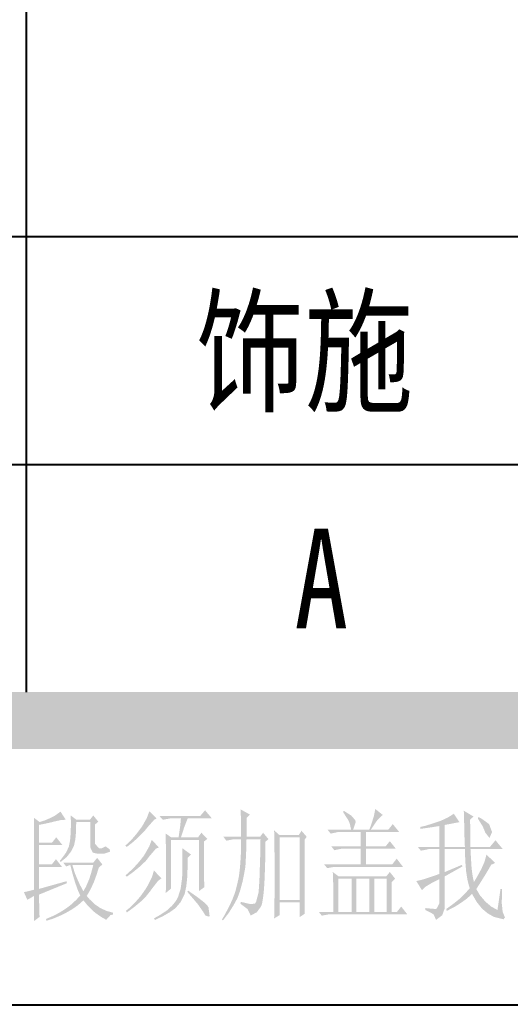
# Paper-space layout 'Layout1' of a CAD drawing. Header units: millimetres. Extents: x 0 to 841, y -74 to 594.
# Drawn here: x 781.36 to 798.59, y 0 to 34.62 of the extents above; entities that cross this region are included whole.
import ezdxf

# ---------------------------------------------------------------- set-up
doc = ezdxf.new("R2010")
doc.units = ezdxf.units.MM
for name, color, linetype in [('TB_A1$0$上海中建-图名', 7, 'Continuous'), ('TB_A1$0$上海中建-图框', 24, 'Continuous'), ('TB_A1$0$上海中建-图框填写字体', 2, 'Continuous'), ('TB_A1$0$上海中建-图框字体', 11, 'Continuous')]:
    doc.layers.add(name, color=color, linetype=linetype)
doc.styles.add('TB_A1$0$ZJY-宋体', font='SimSun.ttf', dxfattribs={"width": 0.8})

# ---------------------------------------------------------------- blocks, each defined once
blk = doc.blocks.new('TB_A1$0$上海中建A1图框F版')
at = {"layer": 'TB_A1$0$上海中建-图框字体'}
h = blk.add_hatch(color=256, dxfattribs=at)
h.paths.add_polyline_path([(78279, 680.2), (78259.5, 666.2), (78245.5, 658.7), (78223.4, 649.2), (78205.4, 643.7), (78249, 643.2), (78256, 645.2), (78281, 650.7), (78297.5, 651.7)])
h.paths.add_polyline_path([(78315, 666.7), (78315.5, 637.1), (78315, 609.6), (78315, 608.1), (78312.5, 578.6), (78308.5, 558.1), (78299, 537), (78282.5, 514.5), (78276.5, 508), (78279, 503), (78300.5, 520.5), (78316, 540), (78326.1, 559.6), (78331.1, 582.6), (78333.6, 610.6), (78334.1, 643.7), (78383.6, 643.7), (78411.6, 645.2), (78335.1, 651.7)])
h.paths.add_polyline_path([(78394.1, 666.7), (78382.1, 651.7), (78335.1, 651.7), (78411.6, 645.2)], flags=17)
h.paths.add_polyline_path([(78185.4, 658.7), (78185.9, 641.2), (78186.4, 615.1), (78186.4, 581.6), (78186.4, 551.6), (78186.4, 405.9), (78203.9, 408.9), (78203.9, 486), (78284.5, 486), (78203.9, 494.5), (78203.9, 563.1), (78285.5, 563.1), (78203.9, 571.6), (78203.9, 633.6), (78226.4, 638.2), (78249, 643.2), (78205.4, 643.7)])
h.paths.add_polyline_path([(78411.6, 645.2), (78383.6, 643.7), (78383.6, 554.6), (78392.6, 536), (78406.1, 533), (78433.2, 533), (78453.2, 539.5), (78451.7, 548.1), (78414.2, 551.6), (78400.6, 566.6), (78400.6, 568.1), (78400.6, 635.1)])
h.paths.add_polyline_path([(78264, 590.1), (78249.5, 571.6), (78203.9, 571.6), (78285.5, 563.1)], flags=17)
h.paths.add_polyline_path([(78437.2, 558.1), (78423.7, 551.6), (78414.2, 551.6), (78451.7, 548.1)], flags=17)
h.paths.add_polyline_path([(78407.6, 518), (78394.1, 501), (78288.5, 501), (78299, 487.5), (78313.5, 493), (78426.2, 494.5)])
h.paths.add_polyline_path([(78263, 513), (78248, 494.5), (78203.9, 494.5), (78284.5, 486)], flags=17)
h.paths.add_polyline_path([(78426.2, 494.5), (78313.5, 493), (78394.1, 493), (78387.1, 466), (78379.6, 442.4), (78368.1, 415.9), (78359.1, 400.9), (78348.6, 385.4), (78332.1, 368.3), (78313.5, 351.3), (78296.5, 338.8), (78276, 325.8), (78255, 314.8), (78232.9, 305.3), (78227.9, 303.3), (78229.4, 296.8), (78251.5, 303.8), (78273.5, 312.8), (78295, 322.8), (78299, 325.3), (78320, 337.3), (78340.1, 351.3), (78358.6, 367.8), (78359.1, 368.9), (78381.1, 372.4), (78371.1, 383.9), (78383.6, 405.4), (78395.6, 430.9), (78405.1, 456.9), (78413.7, 483.5), (78414.2, 484.5)])
h.paths.add_polyline_path([(78313.5, 493), (78321, 462.5), (78328.6, 436.9), (78331.1, 428.9), (78341.1, 400.9), (78348.6, 385.4), (78359.1, 400.9), (78347.1, 423.4), (78339.1, 440.9), (78329.1, 465), (78320.5, 493), (78394.1, 493)], flags=17)
h.paths.add_polyline_path([(78300.5, 435.9), (78203.9, 408.9), (78186.4, 405.9), (78159.9, 399.4), (78150.4, 397.4), (78162.4, 370.4), (78182.9, 382.4), (78186.4, 383.9), (78203.9, 388.9), (78301.5, 428.9)])
h.paths.add_polyline_path([(78203.9, 388.9), (78186.4, 383.9), (78186.4, 353.3), (78185.9, 324.8), (78185.4, 297.8), (78185.4, 295.3), (78205.4, 310.3), (78204.4, 333.3), (78203.9, 362.8)])
h.paths.add_polyline_path([(78381.1, 372.4), (78359.1, 368.9), (78376.6, 347.8), (78394.1, 330.8), (78400.6, 325.3), (78421.7, 310.3), (78439.7, 300.3), (78454.7, 316.8), (78463.7, 318.8), (78463.7, 325.3), (78442.7, 330.8), (78420.2, 340.8), (78418.2, 341.8), (78399.6, 354.8)])
for points in [[(78507.1, 561.3), (78526.1, 578.8), (78545, 600.8), (78561.7, 622.8), (78565.5, 628.1), (78581.4, 656.1), (78591.3, 681.1), (78616.3, 656.1), (78608, 651.6), (78584.4, 625), (78576.1, 614.4), (78557.9, 595.5), (78536.7, 575.7), (78511.7, 556)], [(78626.9, 664.5), (78769.4, 664.5), (78786.9, 684.9), (78811.2, 656.1), (78726.2, 656.1), (78724, 651.6), (78714.1, 626.5), (78702, 589.4), (78761.9, 589.4), (78774, 606.1), (78795.2, 584.8), (78783.1, 575), (78783.1, 473.4), (78783.1, 447.6), (78784.6, 415), (78765.7, 401.4), (78765.7, 581.1), (78667.1, 581.1), (78667.1, 409.7), (78648.9, 394.5), (78648.9, 399.1), (78649.7, 428.7), (78649.7, 460.5), (78649.7, 496.1), (78649.7, 506.7), (78649.7, 540.1), (78648.9, 572), (78648.9, 603), (78668.6, 589.4), (78693.6, 589.4), (78694.4, 593.9), (78699.7, 631.1), (78702, 656.1), (78663.3, 656.1), (78638.3, 651.6)], [(78851.3, 591.7), (78913.5, 591.7), (78913.5, 628.8), (78912.7, 660.7), (78912, 688), (78944.6, 669.8), (78932.5, 658.4), (78932.5, 591.7), (78980.2, 591.7), (78990.8, 606.1), (79009.8, 583.3), (78999.2, 575), (78999.2, 563.6), (78998.4, 512.1), (78996.9, 467.3), (78995.4, 429.4), (78993.1, 398.3), (78990.1, 374.1), (78987.1, 356.6), (78983.3, 346.8), (78968.9, 327.1), (78946.9, 314.9), (78946.9, 316.4), (78936.3, 337.7), (78911.2, 356.6), (78912, 363.4), (78943.8, 355.9), (78961.3, 356.6), (78965.8, 361.9), (78974.9, 396.1), (78975.7, 407.4), (78977.2, 428.7), (78978.7, 456.7), (78979.5, 491.6), (78981, 534), (78981.7, 583.3), (78932.5, 583.3), (78931.7, 548.4), (78930.2, 515.8), (78928.7, 487.8), (78924.9, 465.8), (78918.8, 434.7), (78909.7, 401.4), (78900.6, 376.3), (78887, 351.3), (78870.3, 324.8), (78849.8, 298.2), (78846, 301.3), (78854.4, 314.9), (78869.5, 343), (78882.4, 370.3), (78892.3, 396.1), (78899.1, 421.8), (78905.9, 452.9), (78909.7, 484.8), (78909.7, 486.3), (78912, 516.6), (78913.5, 549.2), (78913.5, 583.3), (78887, 583.3), (78861.9, 578)], [(79217.5, 616.7), (79300.2, 616.7), (79294.9, 639.4), (79290.3, 650), (79272.1, 678.1), (79273.7, 683.4), (79301, 666), (79314.6, 650), (79316.1, 643.2), (79307, 616.7), (79363.9, 616.7), (79369.9, 631.9), (79379.8, 663.7), (79385.1, 689.5), (79411.6, 668.2), (79407.9, 666), (79391.9, 650), (79369.2, 616.7), (79430.6, 616.7), (79446.5, 636.4), (79469.3, 608.3), (79351.8, 608.3), (79351.8, 558.3), (79421.5, 558.3), (79435.9, 576.5), (79457.1, 550), (79351.8, 550), (79351.8, 494.6), (79444.3, 494.6), (79460.2, 515.1), (79482.2, 486.3), (79241.1, 486.3), (79216, 481.7), (79205.4, 494.6), (79333.6, 494.6), (79333.6, 550), (79266.8, 550), (79241.1, 544.7), (79230.4, 558.3), (79333.6, 558.3), (79333.6, 608.3), (79253.2, 608.3), (79228.2, 603)], [(78507.1, 456.7), (78513.9, 462), (78535.9, 482.5), (78554.9, 503.7), (78571.6, 524.9), (78573.1, 527.2), (78590.5, 557.5), (78599.6, 581.1), (78624.6, 554.5), (78614, 550), (78591.3, 523.4), (78579.1, 507.5), (78560.2, 489.3), (78537.4, 470.4), (78511.7, 451.4)], [(78607.2, 305.1), (78626.1, 315.7), (78651.9, 332.4), (78670.9, 349.8), (78684.5, 366.5), (78692.1, 380.9), (78701.2, 409.7), (78705.8, 444.6), (78706.5, 453.7), (78707.3, 485.5), (78707.3, 517.4), (78707.3, 551.5), (78737.6, 529.5), (78726.2, 518.1), (78725.5, 483.2), (78724, 446.8), (78720.9, 418), (78716.4, 396.1), (78714.9, 390), (78701.2, 362.7), (78682.5, 340.9), (78663.3, 327.1), (78639.8, 313.4), (78611, 299.8)], [(78508.6, 331.6), (78520.8, 341.5), (78541.2, 361.2), (78560.2, 383.2), (78576.9, 406.7), (78585.2, 420.3), (78600.4, 450.6), (78607.2, 473.4), (78633.7, 446.1), (78621.6, 437), (78598.1, 406.7), (78595.8, 402.9), (78579.9, 383.2), (78560.9, 364.2), (78538.2, 345.3), (78512.4, 326.3)], [(78724.7, 398.3), (78727, 402.9), (78731.5, 399.8), (78761.9, 378.6), (78783.1, 361.9), (78795.2, 349.8), (78799, 343.7), (78802.8, 314.9), (78802.1, 311.1), (78788.4, 314.9), (78781.6, 326.3), (78762.2, 354.1), (78746.7, 372.5)]]:
    blk.add_hatch(color=256, dxfattribs=at).paths.add_polyline_path(points)
h = blk.add_hatch(color=256, dxfattribs=at)
h.paths.add_polyline_path([(79534.5, 556), (79610.3, 556), (79610.3, 629.6), (79595.9, 627.3), (79570.9, 623.5), (79543.6, 619.7), (79543.6, 626.5), (79560.3, 630.3), (79585.3, 637.9), (79610.3, 646.3), (79614.8, 647.8), (79640.6, 659.9), (79661.1, 672.8), (79680.8, 643.2), (79680.1, 643.2), (79656.5, 638.7), (79629.3, 633.4), (79629.3, 556), (79699.8, 556), (79698.2, 596.2), (79697.5, 632.6), (79696.7, 661.4), (79696, 683.4), (79730.1, 662.9), (79718, 651.6), (79718.7, 623.5), (79718.7, 591.7), (79719.5, 556), (79787.7, 556), (79807.4, 579.5), (79833.2, 548.4), (79719.5, 548.4), (79721, 520.4), (79723.3, 482.5), (79727.1, 452.9), (79731.6, 433.2), (79741.5, 449.1), (79758.1, 479.5), (79769.5, 506), (79775.6, 529.5), (79805.9, 499.9), (79791.5, 493.1), (79788.5, 487), (79775.6, 465), (79759.7, 439.3), (79740, 408.2), (79752.8, 386.2), (79771.8, 364.2), (79792.3, 346.8), (79814.3, 334.6), (79824.9, 408.2), (79830.2, 408.2), (79830.2, 400.6), (79829.4, 358.1), (79832.5, 328.6), (79839.3, 311.1), (79840.8, 308.9), (79835.5, 302), (79801.8, 310.5), (79779.4, 323.3), (79759.7, 339.9), (79741.5, 362.7), (79724.8, 391.5), (79708.1, 375.6), (79686.9, 360.4), (79663.4, 345.3), (79636.1, 331.6), (79634.6, 338.4), (79659.6, 356.6), (79682.3, 374.8), (79701.3, 393.8), (79717.2, 411.2), (79714.9, 417.3), (79708.9, 440), (79704.3, 469.6), (79701.3, 505.2), (79699.8, 548.4), (79629.3, 548.4), (79629.3, 468.1), (79689.2, 493.1), (79691.4, 487.8), (79629.3, 452.9), (79629.3, 348.3), (79629.3, 341.5), (79620.2, 316.4), (79598.2, 299.8), (79598.2, 301.3), (79589.1, 320.2), (79561, 334.6), (79561, 341.5), (79567.8, 340.7), (79594.4, 338.4), (79599.7, 338.4), (79610.3, 358.1), (79610.3, 443.1), (79584.5, 430.2), (79560.3, 415.8), (79548.9, 404.4), (79529.1, 436.3), (79548.9, 440.8), (79574.7, 449.1), (79610.3, 461.3), (79610.3, 548.4), (79571.6, 548.4), (79570.1, 547.7), (79545.1, 543.1)])
h.paths.add_polyline_path([(79745.3, 656.1), (79747.5, 661.4), (79761.2, 653.8), (79785.1, 635.9), (79795.3, 608.3), (79786.2, 587.9), (79771.8, 606.1), (79762.7, 628.1)], flags=16)
h = blk.add_hatch(color=256, dxfattribs=at)
h.paths.add_polyline_path([(79119, 589.4), (79048.5, 589.4), (79048.5, 369.5), (79119, 369.5)], flags=16)
h.paths.add_polyline_path([(79029.5, 614.4), (79048.5, 597.7), (79115.9, 597.7), (79125.8, 612.9), (79144, 591.7), (79136.4, 581.1), (79136.4, 401.4), (79136.4, 386.2), (79136.4, 353.6), (79137.2, 321.7), (79119, 309.6), (79119, 361.2), (79048.5, 361.2), (79048.5, 316.4), (79029.5, 305.1), (79030.3, 323.3), (79030.3, 350.6), (79031, 382.4), (79031, 418.8), (79031, 459.7), (79031, 492.3), (79031, 530.3), (79030.3, 562.9), (79030.3, 590.9)])
h = blk.add_hatch(color=256, dxfattribs=at)
h.paths.add_polyline_path([(79301.7, 444.6), (79254.7, 444.6), (79254.7, 327.8), (79301.7, 327.8)], flags=16)
h.paths.add_polyline_path([(79363.9, 444.6), (79318.4, 444.6), (79318.4, 327.8), (79363.9, 327.8)], flags=16)
h.paths.add_polyline_path([(79425.3, 444.6), (79381.3, 444.6), (79381.3, 327.8), (79425.3, 327.8)], flags=16)
h.paths.add_polyline_path([(79186.5, 327.8), (79237.3, 327.8), (79237.3, 343.7), (79237.3, 386.2), (79237.3, 421.1), (79236.5, 448.4), (79235.7, 468.1), (79256.2, 452.9), (79423.8, 452.9), (79435.9, 468.1), (79454.9, 444.6), (79442.7, 433.2), (79442.7, 327.8), (79460.9, 327.8), (79476.1, 346.8), (79497.3, 319.5), (79222.9, 319.5), (79197.1, 314.9)])
at = {"layer": 'TB_A1$0$上海中建-图框'}
for p, q in [((78160, 1100), (78160, 12300)), ((76060, 2700), (83200, 2700)), ((76060, 1900), (83200, 1900)), ((84100, 0), (0, 0))]:
    blk.add_line(p, q, dxfattribs=at)
blk.add_trace([(2600, 1100), (2400, 900), (83100, 1100), (83100, 900)], dxfattribs=at)
blk = doc.blocks.new('TB_A1', base_point=(71770.76, 112758.286))
at = {"layer": 'TB_A1$0$上海中建-图名', "xscale": 0.01, "yscale": 0.01, "zscale": 0.01}
blk.add_blockref('TB_A1$0$上海中建A1图框F版', (0, 0), dxfattribs=at)
at = {"layer": 'TB_A1$0$上海中建-图框填写字体', "style": 'TB_A1$0$ZJY-宋体', "width": 0.8}
blk.add_text('饰施', height=3.5, dxfattribs=at).set_placement((787.546, 21.207))
at = {"layer": 'TB_A1$0$上海中建-图框填写字体', "color": 7, "style": 'TB_A1$0$ZJY-宋体', "width": 0.8}
blk.add_text('A', height=3.5, dxfattribs=at).set_placement((791, 13.236))

psp = doc.layouts.get("Layout1")

# ---------------------------------------------------------------- block references
psp.add_blockref('TB_A1', (71770.76, 112758.286))

doc.saveas('drawing.dxf')
